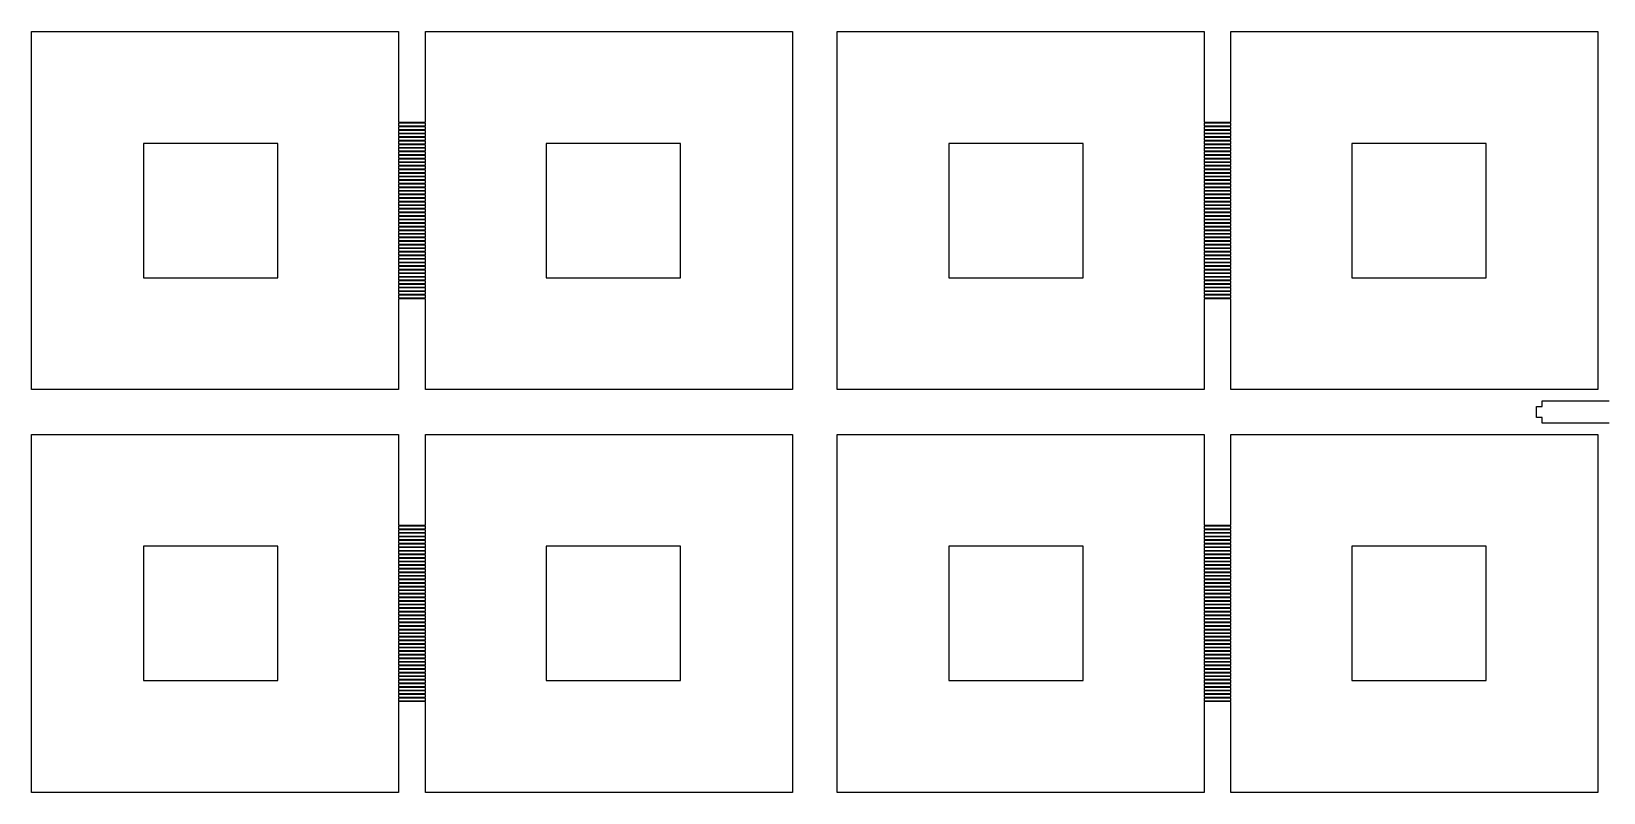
# Model space of a CAD drawing. Extents: x 40 to 187, y -3 to 150.
# Drawn here: x 156.71 to 174.67, y 69.28 to 77.97 of the extents above; entities that cross this region are included whole.
import ezdxf

# ---------------------------------------------------------------- set-up
doc = ezdxf.new("R2010")
doc.units = 0

msp = doc.modelspace()

# ---------------------------------------------------------------- linework, layer by layer
for p, q in [((156.713, 73.8828), (156.713, 77.9732)), ((156.713, 77.9732), (160.906, 77.9732)), ((160.906, 77.9732), (160.906, 76.9353)), ((161.213, 76.9353), (161.213, 77.9732)), ((161.213, 77.9732), (165.406, 77.9732)), ((165.406, 77.9732), (165.406, 73.8828)), ((165.917, 73.8828), (165.917, 77.9732)), ((165.917, 77.9732), (170.11, 77.9732)), ((170.11, 77.9732), (170.11, 76.9353)), ((170.416, 76.9353), (170.416, 77.9732)), ((170.416, 77.9732), (174.609, 77.9732)), ((174.609, 77.9732), (174.609, 73.8828)), ((160.906, 76.9353), (161.213, 76.9353)), ((161.213, 76.9251), (160.906, 76.9251)), ((160.906, 76.9251), (160.906, 76.8944)), ((160.906, 76.8944), (161.213, 76.8944)), ((161.213, 76.8842), (160.906, 76.8842)), ((160.906, 76.8842), (160.906, 76.8535)), ((161.213, 76.8944), (161.213, 76.9251)), ((161.213, 76.8535), (161.213, 76.8842)), ((170.11, 76.9353), (170.416, 76.9353)), ((170.416, 76.9251), (170.11, 76.9251)), ((170.11, 76.9251), (170.11, 76.8944)), ((170.11, 76.8944), (170.416, 76.8944)), ((170.416, 76.8842), (170.11, 76.8842)), ((170.11, 76.8842), (170.11, 76.8535)), ((170.416, 76.8944), (170.416, 76.9251)), ((170.416, 76.8535), (170.416, 76.8842)), ((159.526, 76.695), (157.992, 76.695)), ((157.992, 76.695), (157.992, 75.1611)), ((159.526, 75.1611), (159.526, 76.695)), ((160.906, 76.8535), (161.213, 76.8535)), ((161.213, 76.8433), (160.906, 76.8433)), ((160.906, 76.8433), (160.906, 76.8126)), ((160.906, 76.8126), (161.213, 76.8126)), ((161.213, 76.8024), (160.906, 76.8024)), ((160.906, 76.8024), (160.906, 76.7717)), ((160.906, 76.7717), (161.213, 76.7717)), ((161.213, 76.7614), (160.906, 76.7614)), ((160.906, 76.7614), (160.906, 76.7308)), ((160.906, 76.7308), (161.213, 76.7308)), ((161.213, 76.7206), (160.906, 76.7206)), ((160.906, 76.7206), (160.906, 76.6899)), ((160.906, 76.6899), (161.213, 76.6899)), ((161.213, 76.8126), (161.213, 76.8433)), ((161.213, 76.7717), (161.213, 76.8024)), ((161.213, 76.7308), (161.213, 76.7614)), ((161.213, 76.6899), (161.213, 76.7206)), ((164.127, 76.695), (162.593, 76.695)), ((162.593, 76.695), (162.593, 75.1611)), ((164.127, 75.1611), (164.127, 76.695)), ((168.729, 76.695), (167.195, 76.695)), ((167.195, 76.695), (167.195, 75.1611)), ((168.729, 75.1611), (168.729, 76.695)), ((170.11, 76.8535), (170.416, 76.8535)), ((170.416, 76.8433), (170.11, 76.8433)), ((170.11, 76.8433), (170.11, 76.8126)), ((170.11, 76.8126), (170.416, 76.8126)), ((170.416, 76.8024), (170.11, 76.8024)), ((170.11, 76.8024), (170.11, 76.7717)), ((170.11, 76.7717), (170.416, 76.7717)), ((170.416, 76.7614), (170.11, 76.7614)), ((170.11, 76.7614), (170.11, 76.7308)), ((170.11, 76.7308), (170.416, 76.7308)), ((170.416, 76.7206), (170.11, 76.7206)), ((170.11, 76.7206), (170.11, 76.6899)), ((170.11, 76.6899), (170.416, 76.6899)), ((170.416, 76.8126), (170.416, 76.8433)), ((170.416, 76.7717), (170.416, 76.8024)), ((170.416, 76.7308), (170.416, 76.7614)), ((170.416, 76.6899), (170.416, 76.7206)), ((173.331, 76.695), (171.797, 76.695)), ((171.797, 76.695), (171.797, 75.1611)), ((173.331, 75.1611), (173.331, 76.695)), ((161.213, 76.6796), (160.906, 76.6796)), ((160.906, 76.6796), (160.906, 76.649)), ((160.906, 76.649), (161.213, 76.649)), ((161.213, 76.6387), (160.906, 76.6387)), ((160.906, 76.6387), (160.906, 76.6081)), ((160.906, 76.6081), (161.213, 76.6081)), ((161.213, 76.5978), (160.906, 76.5978)), ((160.906, 76.5978), (160.906, 76.5672)), ((160.906, 76.5672), (161.213, 76.5672)), ((161.213, 76.5569), (160.906, 76.5569)), ((160.906, 76.5569), (160.906, 76.5263)), ((160.906, 76.5263), (161.213, 76.5263)), ((161.213, 76.516), (160.906, 76.516)), ((160.906, 76.516), (160.906, 76.4854)), ((161.213, 76.649), (161.213, 76.6796)), ((161.213, 76.6081), (161.213, 76.6387)), ((161.213, 76.5672), (161.213, 76.5978)), ((161.213, 76.5263), (161.213, 76.5569)), ((161.213, 76.4854), (161.213, 76.516)), ((170.416, 76.6796), (170.11, 76.6796)), ((170.11, 76.6796), (170.11, 76.649)), ((170.11, 76.649), (170.416, 76.649)), ((170.416, 76.6387), (170.11, 76.6387)), ((170.11, 76.6387), (170.11, 76.6081)), ((170.11, 76.6081), (170.416, 76.6081)), ((170.416, 76.5978), (170.11, 76.5978)), ((170.11, 76.5978), (170.11, 76.5672)), ((170.11, 76.5672), (170.416, 76.5672)), ((170.416, 76.5569), (170.11, 76.5569)), ((170.11, 76.5569), (170.11, 76.5263)), ((170.11, 76.5263), (170.416, 76.5263)), ((170.416, 76.516), (170.11, 76.516)), ((170.11, 76.516), (170.11, 76.4854)), ((170.416, 76.649), (170.416, 76.6796)), ((170.416, 76.6081), (170.416, 76.6387)), ((170.416, 76.5672), (170.416, 76.5978)), ((170.416, 76.5263), (170.416, 76.5569)), ((170.416, 76.4854), (170.416, 76.516)), ((160.906, 76.4854), (161.213, 76.4854)), ((161.213, 76.4751), (160.906, 76.4751)), ((160.906, 76.4751), (160.906, 76.4444)), ((160.906, 76.4444), (161.213, 76.4444)), ((161.213, 76.4342), (160.906, 76.4342)), ((160.906, 76.4342), (160.906, 76.4035)), ((160.906, 76.4035), (161.213, 76.4035)), ((161.213, 76.3933), (160.906, 76.3933)), ((160.906, 76.3933), (160.906, 76.3626)), ((160.906, 76.3626), (161.213, 76.3626)), ((161.213, 76.3524), (160.906, 76.3524)), ((160.906, 76.3524), (160.906, 76.3217)), ((161.213, 76.4444), (161.213, 76.4751)), ((161.213, 76.4035), (161.213, 76.4342)), ((161.213, 76.3626), (161.213, 76.3933)), ((161.213, 76.3217), (161.213, 76.3524)), ((170.11, 76.4854), (170.416, 76.4854)), ((170.416, 76.4751), (170.11, 76.4751)), ((170.11, 76.4751), (170.11, 76.4444)), ((170.11, 76.4444), (170.416, 76.4444)), ((170.416, 76.4342), (170.11, 76.4342)), ((170.11, 76.4342), (170.11, 76.4035)), ((170.11, 76.4035), (170.416, 76.4035)), ((170.416, 76.3933), (170.11, 76.3933)), ((170.11, 76.3933), (170.11, 76.3626)), ((170.11, 76.3626), (170.416, 76.3626)), ((170.416, 76.3524), (170.11, 76.3524)), ((170.11, 76.3524), (170.11, 76.3217)), ((170.416, 76.4444), (170.416, 76.4751)), ((170.416, 76.4035), (170.416, 76.4342)), ((170.416, 76.3626), (170.416, 76.3933)), ((170.416, 76.3217), (170.416, 76.3524)), ((160.906, 76.3217), (161.213, 76.3217)), ((161.213, 76.3115), (160.906, 76.3115)), ((160.906, 76.3115), (160.906, 76.2808)), ((160.906, 76.2808), (161.213, 76.2808)), ((161.213, 76.2706), (160.906, 76.2706)), ((160.906, 76.2706), (160.906, 76.2399)), ((160.906, 76.2399), (161.213, 76.2399)), ((161.213, 76.2297), (160.906, 76.2297)), ((160.906, 76.2297), (160.906, 76.199)), ((160.906, 76.199), (161.213, 76.199)), ((161.213, 76.1888), (160.906, 76.1888)), ((160.906, 76.1888), (160.906, 76.1581)), ((160.906, 76.1581), (161.213, 76.1581)), ((161.213, 76.2808), (161.213, 76.3115)), ((161.213, 76.2399), (161.213, 76.2706)), ((161.213, 76.199), (161.213, 76.2297)), ((161.213, 76.1581), (161.213, 76.1888)), ((170.11, 76.3217), (170.416, 76.3217)), ((170.416, 76.3115), (170.11, 76.3115)), ((170.11, 76.3115), (170.11, 76.2808)), ((170.11, 76.2808), (170.416, 76.2808)), ((170.416, 76.2706), (170.11, 76.2706)), ((170.11, 76.2706), (170.11, 76.2399)), ((170.11, 76.2399), (170.416, 76.2399)), ((170.416, 76.2297), (170.11, 76.2297)), ((170.11, 76.2297), (170.11, 76.199)), ((170.11, 76.199), (170.416, 76.199)), ((170.416, 76.1888), (170.11, 76.1888)), ((170.11, 76.1888), (170.11, 76.1581)), ((170.11, 76.1581), (170.416, 76.1581)), ((170.416, 76.2808), (170.416, 76.3115)), ((170.416, 76.2399), (170.416, 76.2706)), ((170.416, 76.199), (170.416, 76.2297)), ((170.416, 76.1581), (170.416, 76.1888)), ((161.213, 76.1479), (160.906, 76.1479)), ((160.906, 76.1479), (160.906, 76.1172)), ((160.906, 76.1172), (161.213, 76.1172)), ((161.213, 76.107), (160.906, 76.107)), ((160.906, 76.107), (160.906, 76.0763)), ((160.906, 76.0763), (161.213, 76.0763)), ((161.213, 76.0661), (160.906, 76.0661)), ((160.906, 76.0661), (160.906, 76.0354)), ((160.906, 76.0354), (161.213, 76.0354)), ((161.213, 76.0252), (160.906, 76.0252)), ((160.906, 76.0252), (160.906, 75.9945)), ((160.906, 75.9945), (161.213, 75.9945)), ((161.213, 75.9843), (160.906, 75.9843)), ((160.906, 75.9843), (160.906, 75.9536)), ((161.213, 76.1172), (161.213, 76.1479)), ((161.213, 76.0763), (161.213, 76.107)), ((161.213, 76.0354), (161.213, 76.0661)), ((161.213, 75.9945), (161.213, 76.0252)), ((161.213, 75.9536), (161.213, 75.9843)), ((170.416, 76.1479), (170.11, 76.1479)), ((170.11, 76.1479), (170.11, 76.1172)), ((170.11, 76.1172), (170.416, 76.1172)), ((170.416, 76.107), (170.11, 76.107)), ((170.11, 76.107), (170.11, 76.0763)), ((170.11, 76.0763), (170.416, 76.0763)), ((170.416, 76.0661), (170.11, 76.0661)), ((170.11, 76.0661), (170.11, 76.0354)), ((170.11, 76.0354), (170.416, 76.0354)), ((170.416, 76.0252), (170.11, 76.0252)), ((170.11, 76.0252), (170.11, 75.9945)), ((170.11, 75.9945), (170.416, 75.9945)), ((170.416, 75.9843), (170.11, 75.9843)), ((170.11, 75.9843), (170.11, 75.9536)), ((170.416, 76.1172), (170.416, 76.1479)), ((170.416, 76.0763), (170.416, 76.107)), ((170.416, 76.0354), (170.416, 76.0661)), ((170.416, 75.9945), (170.416, 76.0252)), ((170.416, 75.9536), (170.416, 75.9843)), ((160.906, 75.9536), (161.213, 75.9536)), ((161.213, 75.9434), (160.906, 75.9434)), ((160.906, 75.9434), (160.906, 75.9127)), ((160.906, 75.9127), (161.213, 75.9127)), ((161.213, 75.9025), (160.906, 75.9025)), ((160.906, 75.9025), (160.906, 75.8718)), ((160.906, 75.8718), (161.213, 75.8718)), ((161.213, 75.8616), (160.906, 75.8616)), ((160.906, 75.8616), (160.906, 75.8309)), ((160.906, 75.8309), (161.213, 75.8309)), ((161.213, 75.8207), (160.906, 75.8207)), ((160.906, 75.8207), (160.906, 75.79)), ((161.213, 75.9127), (161.213, 75.9434)), ((161.213, 75.8718), (161.213, 75.9025)), ((161.213, 75.8309), (161.213, 75.8616)), ((161.213, 75.79), (161.213, 75.8207)), ((170.11, 75.9536), (170.416, 75.9536)), ((170.416, 75.9434), (170.11, 75.9434)), ((170.11, 75.9434), (170.11, 75.9127)), ((170.11, 75.9127), (170.416, 75.9127)), ((170.416, 75.9025), (170.11, 75.9025)), ((170.11, 75.9025), (170.11, 75.8718)), ((170.11, 75.8718), (170.416, 75.8718)), ((170.416, 75.8616), (170.11, 75.8616)), ((170.11, 75.8616), (170.11, 75.8309)), ((170.11, 75.8309), (170.416, 75.8309)), ((170.416, 75.8207), (170.11, 75.8207)), ((170.11, 75.8207), (170.11, 75.79)), ((170.416, 75.9127), (170.416, 75.9434)), ((170.416, 75.8718), (170.416, 75.9025)), ((170.416, 75.8309), (170.416, 75.8616)), ((170.416, 75.79), (170.416, 75.8207)), ((160.906, 75.79), (161.213, 75.79)), ((161.213, 75.7798), (160.906, 75.7798)), ((160.906, 75.7798), (160.906, 75.7491)), ((160.906, 75.7491), (161.213, 75.7491)), ((161.213, 75.7389), (160.906, 75.7389)), ((160.906, 75.7389), (160.906, 75.7082)), ((160.906, 75.7082), (161.213, 75.7082)), ((161.213, 75.698), (160.906, 75.698)), ((160.906, 75.698), (160.906, 75.6673)), ((160.906, 75.6673), (161.213, 75.6673)), ((161.213, 75.6571), (160.906, 75.6571)), ((160.906, 75.6571), (160.906, 75.6264)), ((160.906, 75.6264), (161.213, 75.6264)), ((161.213, 75.6161), (160.906, 75.6161)), ((160.906, 75.6161), (160.906, 75.5855)), ((161.213, 75.7491), (161.213, 75.7798)), ((161.213, 75.7082), (161.213, 75.7389)), ((161.213, 75.6673), (161.213, 75.698)), ((161.213, 75.6264), (161.213, 75.6571)), ((161.213, 75.5855), (161.213, 75.6161)), ((170.11, 75.79), (170.416, 75.79)), ((170.416, 75.7798), (170.11, 75.7798)), ((170.11, 75.7798), (170.11, 75.7491)), ((170.11, 75.7491), (170.416, 75.7491)), ((170.416, 75.7389), (170.11, 75.7389)), ((170.11, 75.7389), (170.11, 75.7082)), ((170.11, 75.7082), (170.416, 75.7082)), ((170.416, 75.698), (170.11, 75.698)), ((170.11, 75.698), (170.11, 75.6673)), ((170.11, 75.6673), (170.416, 75.6673)), ((170.416, 75.6571), (170.11, 75.6571)), ((170.11, 75.6571), (170.11, 75.6264)), ((170.11, 75.6264), (170.416, 75.6264)), ((170.416, 75.6161), (170.11, 75.6161)), ((170.11, 75.6161), (170.11, 75.5855)), ((170.416, 75.7491), (170.416, 75.7798)), ((170.416, 75.7082), (170.416, 75.7389)), ((170.416, 75.6673), (170.416, 75.698)), ((170.416, 75.6264), (170.416, 75.6571)), ((170.416, 75.5855), (170.416, 75.6161)), ((160.906, 75.5855), (161.213, 75.5855)), ((161.213, 75.5753), (160.906, 75.5753)), ((160.906, 75.5753), (160.906, 75.5446)), ((160.906, 75.5446), (161.213, 75.5446)), ((161.213, 75.5343), (160.906, 75.5343)), ((160.906, 75.5343), (160.906, 75.5037)), ((160.906, 75.5037), (161.213, 75.5037)), ((161.213, 75.4935), (160.906, 75.4935)), ((160.906, 75.4935), (160.906, 75.4628)), ((160.906, 75.4628), (161.213, 75.4628)), ((161.213, 75.4525), (160.906, 75.4525)), ((160.906, 75.4525), (160.906, 75.4219)), ((161.213, 75.5446), (161.213, 75.5753)), ((161.213, 75.5037), (161.213, 75.5343)), ((161.213, 75.4628), (161.213, 75.4935)), ((161.213, 75.4219), (161.213, 75.4525)), ((170.11, 75.5855), (170.416, 75.5855)), ((170.416, 75.5753), (170.11, 75.5753)), ((170.11, 75.5753), (170.11, 75.5446)), ((170.11, 75.5446), (170.416, 75.5446)), ((170.416, 75.5343), (170.11, 75.5343)), ((170.11, 75.5343), (170.11, 75.5037)), ((170.11, 75.5037), (170.416, 75.5037)), ((170.416, 75.4935), (170.11, 75.4935)), ((170.11, 75.4935), (170.11, 75.4628)), ((170.11, 75.4628), (170.416, 75.4628)), ((170.416, 75.4525), (170.11, 75.4525)), ((170.11, 75.4525), (170.11, 75.4219)), ((170.416, 75.5446), (170.416, 75.5753)), ((170.416, 75.5037), (170.416, 75.5343)), ((170.416, 75.4628), (170.416, 75.4935)), ((170.416, 75.4219), (170.416, 75.4525)), ((160.906, 75.4219), (161.213, 75.4219)), ((161.213, 75.4116), (160.906, 75.4116)), ((160.906, 75.4116), (160.906, 75.381)), ((160.906, 75.381), (161.213, 75.381)), ((161.213, 75.3707), (160.906, 75.3707)), ((160.906, 75.3707), (160.906, 75.3401)), ((160.906, 75.3401), (161.213, 75.3401)), ((161.213, 75.3298), (160.906, 75.3298)), ((160.906, 75.3298), (160.906, 75.2991)), ((160.906, 75.2991), (161.213, 75.2991)), ((161.213, 75.2889), (160.906, 75.2889)), ((160.906, 75.2889), (160.906, 75.2582)), ((160.906, 75.2582), (161.213, 75.2582)), ((161.213, 75.381), (161.213, 75.4116)), ((161.213, 75.3401), (161.213, 75.3707)), ((161.213, 75.2991), (161.213, 75.3298)), ((161.213, 75.2582), (161.213, 75.2889)), ((170.11, 75.4219), (170.416, 75.4219)), ((170.416, 75.4116), (170.11, 75.4116)), ((170.11, 75.4116), (170.11, 75.381)), ((170.11, 75.381), (170.416, 75.381)), ((170.416, 75.3707), (170.11, 75.3707)), ((170.11, 75.3707), (170.11, 75.3401)), ((170.11, 75.3401), (170.416, 75.3401)), ((170.416, 75.3298), (170.11, 75.3298)), ((170.11, 75.3298), (170.11, 75.2991)), ((170.11, 75.2991), (170.416, 75.2991)), ((170.416, 75.2889), (170.11, 75.2889)), ((170.11, 75.2889), (170.11, 75.2582)), ((170.11, 75.2582), (170.416, 75.2582)), ((170.416, 75.381), (170.416, 75.4116)), ((170.416, 75.3401), (170.416, 75.3707)), ((170.416, 75.2991), (170.416, 75.3298)), ((170.416, 75.2582), (170.416, 75.2889)), ((157.992, 75.1611), (159.526, 75.1611)), ((161.213, 75.248), (160.906, 75.248)), ((160.906, 75.248), (160.906, 75.2173)), ((160.906, 75.2173), (161.213, 75.2173)), ((161.213, 75.2071), (160.906, 75.2071)), ((160.906, 75.2071), (160.906, 75.1765)), ((160.906, 75.1765), (161.213, 75.1765)), ((161.213, 75.1662), (160.906, 75.1662)), ((160.906, 75.1662), (160.906, 75.1355)), ((160.906, 75.1355), (161.213, 75.1355)), ((161.213, 75.1253), (160.906, 75.1253)), ((160.906, 75.1253), (160.906, 75.0946)), ((160.906, 75.0946), (161.213, 75.0946)), ((161.213, 75.0844), (160.906, 75.0844)), ((160.906, 75.0844), (160.906, 75.0537)), ((161.213, 75.2173), (161.213, 75.248)), ((161.213, 75.1765), (161.213, 75.2071)), ((161.213, 75.1355), (161.213, 75.1662)), ((161.213, 75.0946), (161.213, 75.1253)), ((161.213, 75.0537), (161.213, 75.0844)), ((162.593, 75.1611), (164.127, 75.1611)), ((167.195, 75.1611), (168.729, 75.1611)), ((170.416, 75.248), (170.11, 75.248)), ((170.11, 75.248), (170.11, 75.2173)), ((170.11, 75.2173), (170.416, 75.2173)), ((170.416, 75.2071), (170.11, 75.2071)), ((170.11, 75.2071), (170.11, 75.1765)), ((170.11, 75.1765), (170.416, 75.1765)), ((170.416, 75.1662), (170.11, 75.1662)), ((170.11, 75.1662), (170.11, 75.1355)), ((170.11, 75.1355), (170.416, 75.1355)), ((170.416, 75.1253), (170.11, 75.1253)), ((170.11, 75.1253), (170.11, 75.0946)), ((170.11, 75.0946), (170.416, 75.0946)), ((170.416, 75.0844), (170.11, 75.0844)), ((170.11, 75.0844), (170.11, 75.0537)), ((170.416, 75.2173), (170.416, 75.248)), ((170.416, 75.1765), (170.416, 75.2071)), ((170.416, 75.1355), (170.416, 75.1662)), ((170.416, 75.0946), (170.416, 75.1253)), ((170.416, 75.0537), (170.416, 75.0844)), ((171.797, 75.1611), (173.331, 75.1611)), ((160.906, 75.0537), (161.213, 75.0537)), ((161.213, 75.0435), (160.906, 75.0435)), ((160.906, 75.0435), (160.906, 75.0128)), ((160.906, 75.0128), (161.213, 75.0128)), ((161.213, 75.0026), (160.906, 75.0026)), ((160.906, 75.0026), (160.906, 74.9719)), ((160.906, 74.9719), (161.213, 74.9719)), ((161.213, 74.9617), (160.906, 74.9617)), ((160.906, 74.9617), (160.906, 74.931)), ((160.906, 74.931), (161.213, 74.931)), ((161.213, 74.9208), (160.906, 74.9208)), ((160.906, 74.9208), (160.906, 73.8828)), ((161.213, 75.0128), (161.213, 75.0435)), ((161.213, 74.9719), (161.213, 75.0026)), ((161.213, 74.931), (161.213, 74.9617)), ((161.213, 73.8828), (161.213, 74.9208)), ((170.11, 75.0537), (170.416, 75.0537)), ((170.416, 75.0435), (170.11, 75.0435)), ((170.11, 75.0435), (170.11, 75.0128)), ((170.11, 75.0128), (170.416, 75.0128)), ((170.416, 75.0026), (170.11, 75.0026)), ((170.11, 75.0026), (170.11, 74.9719)), ((170.11, 74.9719), (170.416, 74.9719)), ((170.416, 74.9617), (170.11, 74.9617)), ((170.11, 74.9617), (170.11, 74.931)), ((170.11, 74.931), (170.416, 74.931)), ((170.416, 74.9208), (170.11, 74.9208)), ((170.11, 74.9208), (170.11, 73.8828)), ((170.416, 75.0128), (170.416, 75.0435)), ((170.416, 74.9719), (170.416, 75.0026)), ((170.416, 74.931), (170.416, 74.9617)), ((170.416, 73.8828), (170.416, 74.9208)), ((160.906, 73.8828), (156.713, 73.8828)), ((165.406, 73.8828), (161.213, 73.8828)), ((170.11, 73.8828), (165.917, 73.8828)), ((174.609, 73.8828), (170.416, 73.8828)), ((173.906, 73.5633), (173.906, 73.6911)), ((173.906, 73.6911), (173.97, 73.6911)), ((173.97, 73.6911), (173.97, 73.755)), ((173.97, 73.755), (174.737, 73.755)), ((173.97, 73.5633), (173.906, 73.5633)), ((173.97, 73.4994), (173.97, 73.5633)), ((174.737, 73.4994), (173.97, 73.4994)), ((156.713, 69.2811), (156.713, 73.3715)), ((156.713, 73.3715), (160.906, 73.3715)), ((160.906, 73.3715), (160.906, 72.3336)), ((161.213, 72.3336), (161.213, 73.3715)), ((161.213, 73.3715), (165.406, 73.3715)), ((165.406, 73.3715), (165.406, 69.2811)), ((165.917, 69.2811), (165.917, 73.3715)), ((165.917, 73.3715), (170.11, 73.3715)), ((170.11, 73.3715), (170.11, 72.3336)), ((170.416, 72.3336), (170.416, 73.3715)), ((170.416, 73.3715), (174.609, 73.3715)), ((174.609, 73.3715), (174.609, 69.2811)), ((160.906, 72.3336), (161.213, 72.3336)), ((161.213, 72.3234), (160.906, 72.3234)), ((160.906, 72.3234), (160.906, 72.2927)), ((160.906, 72.2927), (161.213, 72.2927)), ((161.213, 72.2825), (160.906, 72.2825)), ((160.906, 72.2825), (160.906, 72.2518)), ((160.906, 72.2518), (161.213, 72.2518)), ((161.213, 72.2416), (160.906, 72.2416)), ((160.906, 72.2416), (160.906, 72.2109)), ((160.906, 72.2109), (161.213, 72.2109)), ((161.213, 72.2007), (160.906, 72.2007)), ((160.906, 72.2007), (160.906, 72.17)), ((161.213, 72.2927), (161.213, 72.3234)), ((161.213, 72.2518), (161.213, 72.2825)), ((161.213, 72.2109), (161.213, 72.2416)), ((161.213, 72.17), (161.213, 72.2007)), ((170.11, 72.3336), (170.416, 72.3336)), ((170.416, 72.3234), (170.11, 72.3234)), ((170.11, 72.3234), (170.11, 72.2927)), ((170.11, 72.2927), (170.416, 72.2927)), ((170.416, 72.2825), (170.11, 72.2825)), ((170.11, 72.2825), (170.11, 72.2518)), ((170.11, 72.2518), (170.416, 72.2518)), ((170.416, 72.2416), (170.11, 72.2416)), ((170.11, 72.2416), (170.11, 72.2109)), ((170.11, 72.2109), (170.416, 72.2109)), ((170.416, 72.2007), (170.11, 72.2007)), ((170.11, 72.2007), (170.11, 72.17)), ((170.416, 72.2927), (170.416, 72.3234)), ((170.416, 72.2518), (170.416, 72.2825)), ((170.416, 72.2109), (170.416, 72.2416)), ((170.416, 72.17), (170.416, 72.2007)), ((159.526, 72.0933), (157.992, 72.0933)), ((157.992, 72.0933), (157.992, 70.5594)), ((159.526, 70.5594), (159.526, 72.0933)), ((160.906, 72.17), (161.213, 72.17)), ((161.213, 72.1597), (160.906, 72.1597)), ((160.906, 72.1597), (160.906, 72.1291)), ((160.906, 72.1291), (161.213, 72.1291)), ((161.213, 72.1189), (160.906, 72.1189)), ((160.906, 72.1189), (160.906, 72.0882)), ((160.906, 72.0882), (161.213, 72.0882)), ((161.213, 72.0779), (160.906, 72.0779)), ((160.906, 72.0779), (160.906, 72.0473)), ((160.906, 72.0473), (161.213, 72.0473)), ((161.213, 72.037), (160.906, 72.037)), ((160.906, 72.037), (160.906, 72.0064)), ((161.213, 72.1291), (161.213, 72.1597)), ((161.213, 72.0882), (161.213, 72.1189)), ((161.213, 72.0473), (161.213, 72.0779)), ((161.213, 72.0064), (161.213, 72.037)), ((164.127, 72.0933), (162.593, 72.0933)), ((162.593, 72.0933), (162.593, 70.5594)), ((164.127, 70.5594), (164.127, 72.0933)), ((168.729, 72.0933), (167.195, 72.0933)), ((167.195, 72.0933), (167.195, 70.5594)), ((168.729, 70.5594), (168.729, 72.0933)), ((170.11, 72.17), (170.416, 72.17)), ((170.416, 72.1597), (170.11, 72.1597)), ((170.11, 72.1597), (170.11, 72.1291)), ((170.11, 72.1291), (170.416, 72.1291)), ((170.416, 72.1189), (170.11, 72.1189)), ((170.11, 72.1189), (170.11, 72.0882)), ((170.11, 72.0882), (170.416, 72.0882)), ((170.416, 72.0779), (170.11, 72.0779)), ((170.11, 72.0779), (170.11, 72.0473)), ((170.11, 72.0473), (170.416, 72.0473)), ((170.416, 72.037), (170.11, 72.037)), ((170.11, 72.037), (170.11, 72.0064)), ((170.416, 72.1291), (170.416, 72.1597)), ((170.416, 72.0882), (170.416, 72.1189)), ((170.416, 72.0473), (170.416, 72.0779)), ((170.416, 72.0064), (170.416, 72.037)), ((173.331, 72.0933), (171.797, 72.0933)), ((171.797, 72.0933), (171.797, 70.5594)), ((173.331, 70.5594), (173.331, 72.0933)), ((160.906, 72.0064), (161.213, 72.0064)), ((161.213, 71.9961), (160.906, 71.9961)), ((160.906, 71.9961), (160.906, 71.9655)), ((160.906, 71.9655), (161.213, 71.9655)), ((161.213, 71.9552), (160.906, 71.9552)), ((160.906, 71.9552), (160.906, 71.9246)), ((160.906, 71.9246), (161.213, 71.9246)), ((161.213, 71.9143), (160.906, 71.9143)), ((160.906, 71.9143), (160.906, 71.8837)), ((160.906, 71.8837), (161.213, 71.8837)), ((161.213, 71.8734), (160.906, 71.8734)), ((160.906, 71.8734), (160.906, 71.8427)), ((160.906, 71.8427), (161.213, 71.8427)), ((161.213, 71.9655), (161.213, 71.9961)), ((161.213, 71.9246), (161.213, 71.9552)), ((161.213, 71.8837), (161.213, 71.9143)), ((161.213, 71.8427), (161.213, 71.8734)), ((170.11, 72.0064), (170.416, 72.0064)), ((170.416, 71.9961), (170.11, 71.9961)), ((170.11, 71.9961), (170.11, 71.9655)), ((170.11, 71.9655), (170.416, 71.9655)), ((170.416, 71.9552), (170.11, 71.9552)), ((170.11, 71.9552), (170.11, 71.9246)), ((170.11, 71.9246), (170.416, 71.9246)), ((170.416, 71.9143), (170.11, 71.9143)), ((170.11, 71.9143), (170.11, 71.8837)), ((170.11, 71.8837), (170.416, 71.8837)), ((170.416, 71.8734), (170.11, 71.8734)), ((170.11, 71.8734), (170.11, 71.8427)), ((170.11, 71.8427), (170.416, 71.8427)), ((170.416, 71.9655), (170.416, 71.9961)), ((170.416, 71.9246), (170.416, 71.9552)), ((170.416, 71.8837), (170.416, 71.9143)), ((170.416, 71.8427), (170.416, 71.8734)), ((161.213, 71.8325), (160.906, 71.8325)), ((160.906, 71.8325), (160.906, 71.8018)), ((160.906, 71.8018), (161.213, 71.8018)), ((161.213, 71.7916), (160.906, 71.7916)), ((160.906, 71.7916), (160.906, 71.7609)), ((160.906, 71.7609), (161.213, 71.7609)), ((161.213, 71.7507), (160.906, 71.7507)), ((160.906, 71.7507), (160.906, 71.72)), ((160.906, 71.72), (161.213, 71.72)), ((161.213, 71.7098), (160.906, 71.7098)), ((160.906, 71.7098), (160.906, 71.6791)), ((160.906, 71.6791), (161.213, 71.6791)), ((161.213, 71.6689), (160.906, 71.6689)), ((160.906, 71.6689), (160.906, 71.6382)), ((161.213, 71.8018), (161.213, 71.8325)), ((161.213, 71.7609), (161.213, 71.7916)), ((161.213, 71.72), (161.213, 71.7507)), ((161.213, 71.6791), (161.213, 71.7098)), ((161.213, 71.6382), (161.213, 71.6689)), ((170.416, 71.8325), (170.11, 71.8325)), ((170.11, 71.8325), (170.11, 71.8018)), ((170.11, 71.8018), (170.416, 71.8018)), ((170.416, 71.7916), (170.11, 71.7916)), ((170.11, 71.7916), (170.11, 71.7609)), ((170.11, 71.7609), (170.416, 71.7609)), ((170.416, 71.7507), (170.11, 71.7507)), ((170.11, 71.7507), (170.11, 71.72)), ((170.11, 71.72), (170.416, 71.72)), ((170.416, 71.7098), (170.11, 71.7098)), ((170.11, 71.7098), (170.11, 71.6791)), ((170.11, 71.6791), (170.416, 71.6791)), ((170.416, 71.6689), (170.11, 71.6689)), ((170.11, 71.6689), (170.11, 71.6382)), ((170.416, 71.8018), (170.416, 71.8325)), ((170.416, 71.7609), (170.416, 71.7916)), ((170.416, 71.72), (170.416, 71.7507)), ((170.416, 71.6791), (170.416, 71.7098)), ((170.416, 71.6382), (170.416, 71.6689)), ((160.906, 71.6382), (161.213, 71.6382)), ((161.213, 71.628), (160.906, 71.628)), ((160.906, 71.628), (160.906, 71.5973)), ((160.906, 71.5973), (161.213, 71.5973)), ((161.213, 71.5871), (160.906, 71.5871)), ((160.906, 71.5871), (160.906, 71.5564)), ((160.906, 71.5564), (161.213, 71.5564)), ((161.213, 71.5462), (160.906, 71.5462)), ((160.906, 71.5462), (160.906, 71.5155)), ((160.906, 71.5155), (161.213, 71.5155)), ((161.213, 71.5053), (160.906, 71.5053)), ((160.906, 71.5053), (160.906, 71.4746)), ((161.213, 71.5973), (161.213, 71.628)), ((161.213, 71.5564), (161.213, 71.5871)), ((161.213, 71.5155), (161.213, 71.5462)), ((161.213, 71.4746), (161.213, 71.5053)), ((170.11, 71.6382), (170.416, 71.6382)), ((170.416, 71.628), (170.11, 71.628)), ((170.11, 71.628), (170.11, 71.5973)), ((170.11, 71.5973), (170.416, 71.5973)), ((170.416, 71.5871), (170.11, 71.5871)), ((170.11, 71.5871), (170.11, 71.5564)), ((170.11, 71.5564), (170.416, 71.5564)), ((170.416, 71.5462), (170.11, 71.5462)), ((170.11, 71.5462), (170.11, 71.5155)), ((170.11, 71.5155), (170.416, 71.5155)), ((170.416, 71.5053), (170.11, 71.5053)), ((170.11, 71.5053), (170.11, 71.4746)), ((170.416, 71.5973), (170.416, 71.628)), ((170.416, 71.5564), (170.416, 71.5871)), ((170.416, 71.5155), (170.416, 71.5462)), ((170.416, 71.4746), (170.416, 71.5053)), ((160.906, 71.4746), (161.213, 71.4746)), ((161.213, 71.4644), (160.906, 71.4644)), ((160.906, 71.4644), (160.906, 71.4337)), ((160.906, 71.4337), (161.213, 71.4337)), ((161.213, 71.4235), (160.906, 71.4235)), ((160.906, 71.4235), (160.906, 71.3928)), ((160.906, 71.3928), (161.213, 71.3928)), ((161.213, 71.3826), (160.906, 71.3826)), ((160.906, 71.3826), (160.906, 71.3519)), ((160.906, 71.3519), (161.213, 71.3519)), ((161.213, 71.3417), (160.906, 71.3417)), ((160.906, 71.3417), (160.906, 71.311)), ((160.906, 71.311), (161.213, 71.311)), ((161.213, 71.4337), (161.213, 71.4644)), ((161.213, 71.3928), (161.213, 71.4235)), ((161.213, 71.3519), (161.213, 71.3826)), ((161.213, 71.311), (161.213, 71.3417)), ((170.11, 71.4746), (170.416, 71.4746)), ((170.416, 71.4644), (170.11, 71.4644)), ((170.11, 71.4644), (170.11, 71.4337)), ((170.11, 71.4337), (170.416, 71.4337)), ((170.416, 71.4235), (170.11, 71.4235)), ((170.11, 71.4235), (170.11, 71.3928)), ((170.11, 71.3928), (170.416, 71.3928)), ((170.416, 71.3826), (170.11, 71.3826)), ((170.11, 71.3826), (170.11, 71.3519)), ((170.11, 71.3519), (170.416, 71.3519)), ((170.416, 71.3417), (170.11, 71.3417)), ((170.11, 71.3417), (170.11, 71.311)), ((170.11, 71.311), (170.416, 71.311)), ((170.416, 71.4337), (170.416, 71.4644)), ((170.416, 71.3928), (170.416, 71.4235)), ((170.416, 71.3519), (170.416, 71.3826)), ((170.416, 71.311), (170.416, 71.3417)), ((161.213, 71.3008), (160.906, 71.3008)), ((160.906, 71.3008), (160.906, 71.2701)), ((160.906, 71.2701), (161.213, 71.2701)), ((161.213, 71.2599), (160.906, 71.2599)), ((160.906, 71.2599), (160.906, 71.2292)), ((160.906, 71.2292), (161.213, 71.2292)), ((161.213, 71.219), (160.906, 71.219)), ((160.906, 71.219), (160.906, 71.1883)), ((160.906, 71.1883), (161.213, 71.1883)), ((161.213, 71.1781), (160.906, 71.1781)), ((160.906, 71.1781), (160.906, 71.1474)), ((160.906, 71.1474), (161.213, 71.1474)), ((161.213, 71.1372), (160.906, 71.1372)), ((160.906, 71.1372), (160.906, 71.1065)), ((161.213, 71.2701), (161.213, 71.3008)), ((161.213, 71.2292), (161.213, 71.2599)), ((161.213, 71.1883), (161.213, 71.219)), ((161.213, 71.1474), (161.213, 71.1781)), ((161.213, 71.1065), (161.213, 71.1372)), ((170.416, 71.3008), (170.11, 71.3008)), ((170.11, 71.3008), (170.11, 71.2701)), ((170.11, 71.2701), (170.416, 71.2701)), ((170.416, 71.2599), (170.11, 71.2599)), ((170.11, 71.2599), (170.11, 71.2292)), ((170.11, 71.2292), (170.416, 71.2292)), ((170.416, 71.219), (170.11, 71.219)), ((170.11, 71.219), (170.11, 71.1883)), ((170.11, 71.1883), (170.416, 71.1883)), ((170.416, 71.1781), (170.11, 71.1781)), ((170.11, 71.1781), (170.11, 71.1474)), ((170.11, 71.1474), (170.416, 71.1474)), ((170.416, 71.1372), (170.11, 71.1372)), ((170.11, 71.1372), (170.11, 71.1065)), ((170.416, 71.2701), (170.416, 71.3008)), ((170.416, 71.2292), (170.416, 71.2599)), ((170.416, 71.1883), (170.416, 71.219)), ((170.416, 71.1474), (170.416, 71.1781)), ((170.416, 71.1065), (170.416, 71.1372)), ((160.906, 71.1065), (161.213, 71.1065)), ((161.213, 71.0963), (160.906, 71.0963)), ((160.906, 71.0963), (160.906, 71.0656)), ((160.906, 71.0656), (161.213, 71.0656)), ((161.213, 71.0554), (160.906, 71.0554)), ((160.906, 71.0554), (160.906, 71.0247)), ((160.906, 71.0247), (161.213, 71.0247)), ((161.213, 71.0145), (160.906, 71.0145)), ((160.906, 71.0145), (160.906, 70.9838)), ((160.906, 70.9838), (161.213, 70.9838)), ((161.213, 70.9736), (160.906, 70.9736)), ((160.906, 70.9736), (160.906, 70.9429)), ((160.906, 70.9429), (161.213, 70.9429)), ((161.213, 71.0656), (161.213, 71.0963)), ((161.213, 71.0247), (161.213, 71.0554)), ((161.213, 70.9838), (161.213, 71.0145)), ((161.213, 70.9429), (161.213, 70.9736)), ((170.11, 71.1065), (170.416, 71.1065)), ((170.416, 71.0963), (170.11, 71.0963)), ((170.11, 71.0963), (170.11, 71.0656)), ((170.11, 71.0656), (170.416, 71.0656)), ((170.416, 71.0554), (170.11, 71.0554)), ((170.11, 71.0554), (170.11, 71.0247)), ((170.11, 71.0247), (170.416, 71.0247)), ((170.416, 71.0145), (170.11, 71.0145)), ((170.11, 71.0145), (170.11, 70.9838)), ((170.11, 70.9838), (170.416, 70.9838)), ((170.416, 70.9736), (170.11, 70.9736)), ((170.11, 70.9736), (170.11, 70.9429)), ((170.11, 70.9429), (170.416, 70.9429)), ((170.416, 71.0656), (170.416, 71.0963)), ((170.416, 71.0247), (170.416, 71.0554)), ((170.416, 70.9838), (170.416, 71.0145)), ((170.416, 70.9429), (170.416, 70.9736)), ((161.213, 70.9326), (160.906, 70.9326)), ((160.906, 70.9326), (160.906, 70.902)), ((160.906, 70.902), (161.213, 70.902)), ((161.213, 70.8918), (160.906, 70.8918)), ((160.906, 70.8918), (160.906, 70.8611)), ((160.906, 70.8611), (161.213, 70.8611)), ((161.213, 70.8508), (160.906, 70.8508)), ((160.906, 70.8508), (160.906, 70.8202)), ((160.906, 70.8202), (161.213, 70.8202)), ((161.213, 70.8099), (160.906, 70.8099)), ((160.906, 70.8099), (160.906, 70.7793)), ((160.906, 70.7793), (161.213, 70.7793)), ((161.213, 70.769), (160.906, 70.769)), ((160.906, 70.769), (160.906, 70.7384)), ((161.213, 70.902), (161.213, 70.9326)), ((161.213, 70.8611), (161.213, 70.8918)), ((161.213, 70.8202), (161.213, 70.8508)), ((161.213, 70.7793), (161.213, 70.8099)), ((161.213, 70.7384), (161.213, 70.769)), ((170.416, 70.9326), (170.11, 70.9326)), ((170.11, 70.9326), (170.11, 70.902)), ((170.11, 70.902), (170.416, 70.902)), ((170.416, 70.8918), (170.11, 70.8918)), ((170.11, 70.8918), (170.11, 70.8611)), ((170.11, 70.8611), (170.416, 70.8611)), ((170.416, 70.8508), (170.11, 70.8508)), ((170.11, 70.8508), (170.11, 70.8202)), ((170.11, 70.8202), (170.416, 70.8202)), ((170.416, 70.8099), (170.11, 70.8099)), ((170.11, 70.8099), (170.11, 70.7793)), ((170.11, 70.7793), (170.416, 70.7793)), ((170.416, 70.769), (170.11, 70.769)), ((170.11, 70.769), (170.11, 70.7384)), ((170.416, 70.902), (170.416, 70.9326)), ((170.416, 70.8611), (170.416, 70.8918)), ((170.416, 70.8202), (170.416, 70.8508)), ((170.416, 70.7793), (170.416, 70.8099)), ((170.416, 70.7384), (170.416, 70.769)), ((160.906, 70.7384), (161.213, 70.7384)), ((161.213, 70.7281), (160.906, 70.7281)), ((160.906, 70.7281), (160.906, 70.6974)), ((160.906, 70.6974), (161.213, 70.6974)), ((161.213, 70.6872), (160.906, 70.6872)), ((160.906, 70.6872), (160.906, 70.6565)), ((160.906, 70.6565), (161.213, 70.6565)), ((161.213, 70.6463), (160.906, 70.6463)), ((160.906, 70.6463), (160.906, 70.6156)), ((160.906, 70.6156), (161.213, 70.6156)), ((161.213, 70.6054), (160.906, 70.6054)), ((160.906, 70.6054), (160.906, 70.5748)), ((161.213, 70.6974), (161.213, 70.7281)), ((161.213, 70.6565), (161.213, 70.6872)), ((161.213, 70.6156), (161.213, 70.6463)), ((161.213, 70.5748), (161.213, 70.6054)), ((170.11, 70.7384), (170.416, 70.7384)), ((170.416, 70.7281), (170.11, 70.7281)), ((170.11, 70.7281), (170.11, 70.6974)), ((170.11, 70.6974), (170.416, 70.6974)), ((170.416, 70.6872), (170.11, 70.6872)), ((170.11, 70.6872), (170.11, 70.6565)), ((170.11, 70.6565), (170.416, 70.6565)), ((170.416, 70.6463), (170.11, 70.6463)), ((170.11, 70.6463), (170.11, 70.6156)), ((170.11, 70.6156), (170.416, 70.6156)), ((170.416, 70.6054), (170.11, 70.6054)), ((170.11, 70.6054), (170.11, 70.5748)), ((170.416, 70.6974), (170.416, 70.7281)), ((170.416, 70.6565), (170.416, 70.6872)), ((170.416, 70.6156), (170.416, 70.6463)), ((170.416, 70.5748), (170.416, 70.6054)), ((157.992, 70.5594), (159.526, 70.5594)), ((160.906, 70.5748), (161.213, 70.5748)), ((161.213, 70.5645), (160.906, 70.5645)), ((160.906, 70.5645), (160.906, 70.5338)), ((160.906, 70.5338), (161.213, 70.5338)), ((161.213, 70.5236), (160.906, 70.5236)), ((160.906, 70.5236), (160.906, 70.4929)), ((160.906, 70.4929), (161.213, 70.4929)), ((161.213, 70.4827), (160.906, 70.4827)), ((160.906, 70.4827), (160.906, 70.452)), ((160.906, 70.452), (161.213, 70.452)), ((161.213, 70.4418), (160.906, 70.4418)), ((160.906, 70.4418), (160.906, 70.4111)), ((160.906, 70.4111), (161.213, 70.4111)), ((161.213, 70.5338), (161.213, 70.5645)), ((161.213, 70.4929), (161.213, 70.5236)), ((161.213, 70.452), (161.213, 70.4827)), ((161.213, 70.4111), (161.213, 70.4418)), ((162.593, 70.5594), (164.127, 70.5594)), ((167.195, 70.5594), (168.729, 70.5594)), ((170.11, 70.5748), (170.416, 70.5748)), ((170.416, 70.5645), (170.11, 70.5645)), ((170.11, 70.5645), (170.11, 70.5338)), ((170.11, 70.5338), (170.416, 70.5338)), ((170.416, 70.5236), (170.11, 70.5236)), ((170.11, 70.5236), (170.11, 70.4929)), ((170.11, 70.4929), (170.416, 70.4929)), ((170.416, 70.4827), (170.11, 70.4827)), ((170.11, 70.4827), (170.11, 70.452)), ((170.11, 70.452), (170.416, 70.452)), ((170.416, 70.4418), (170.11, 70.4418)), ((170.11, 70.4418), (170.11, 70.4111)), ((170.11, 70.4111), (170.416, 70.4111)), ((170.416, 70.5338), (170.416, 70.5645)), ((170.416, 70.4929), (170.416, 70.5236)), ((170.416, 70.452), (170.416, 70.4827)), ((170.416, 70.4111), (170.416, 70.4418)), ((171.797, 70.5594), (173.331, 70.5594)), ((161.213, 70.4009), (160.906, 70.4009)), ((160.906, 70.4009), (160.906, 70.3702)), ((160.906, 70.3702), (161.213, 70.3702)), ((161.213, 70.36), (160.906, 70.36)), ((160.906, 70.36), (160.906, 70.3293)), ((160.906, 70.3293), (161.213, 70.3293)), ((161.213, 70.3191), (160.906, 70.3191)), ((160.906, 70.3191), (160.906, 69.2811)), ((161.213, 70.3702), (161.213, 70.4009)), ((161.213, 70.3293), (161.213, 70.36)), ((161.213, 69.2811), (161.213, 70.3191)), ((170.416, 70.4009), (170.11, 70.4009)), ((170.11, 70.4009), (170.11, 70.3702)), ((170.11, 70.3702), (170.416, 70.3702)), ((170.416, 70.36), (170.11, 70.36)), ((170.11, 70.36), (170.11, 70.3293)), ((170.11, 70.3293), (170.416, 70.3293)), ((170.416, 70.3191), (170.11, 70.3191)), ((170.11, 70.3191), (170.11, 69.2811)), ((170.416, 70.3702), (170.416, 70.4009)), ((170.416, 70.3293), (170.416, 70.36)), ((170.416, 69.2811), (170.416, 70.3191)), ((160.906, 69.2811), (156.713, 69.2811)), ((165.406, 69.2811), (161.213, 69.2811)), ((170.11, 69.2811), (165.917, 69.2811)), ((174.609, 69.2811), (170.416, 69.2811))]:
    msp.add_line(p, q)

doc.saveas('drawing.dxf')
